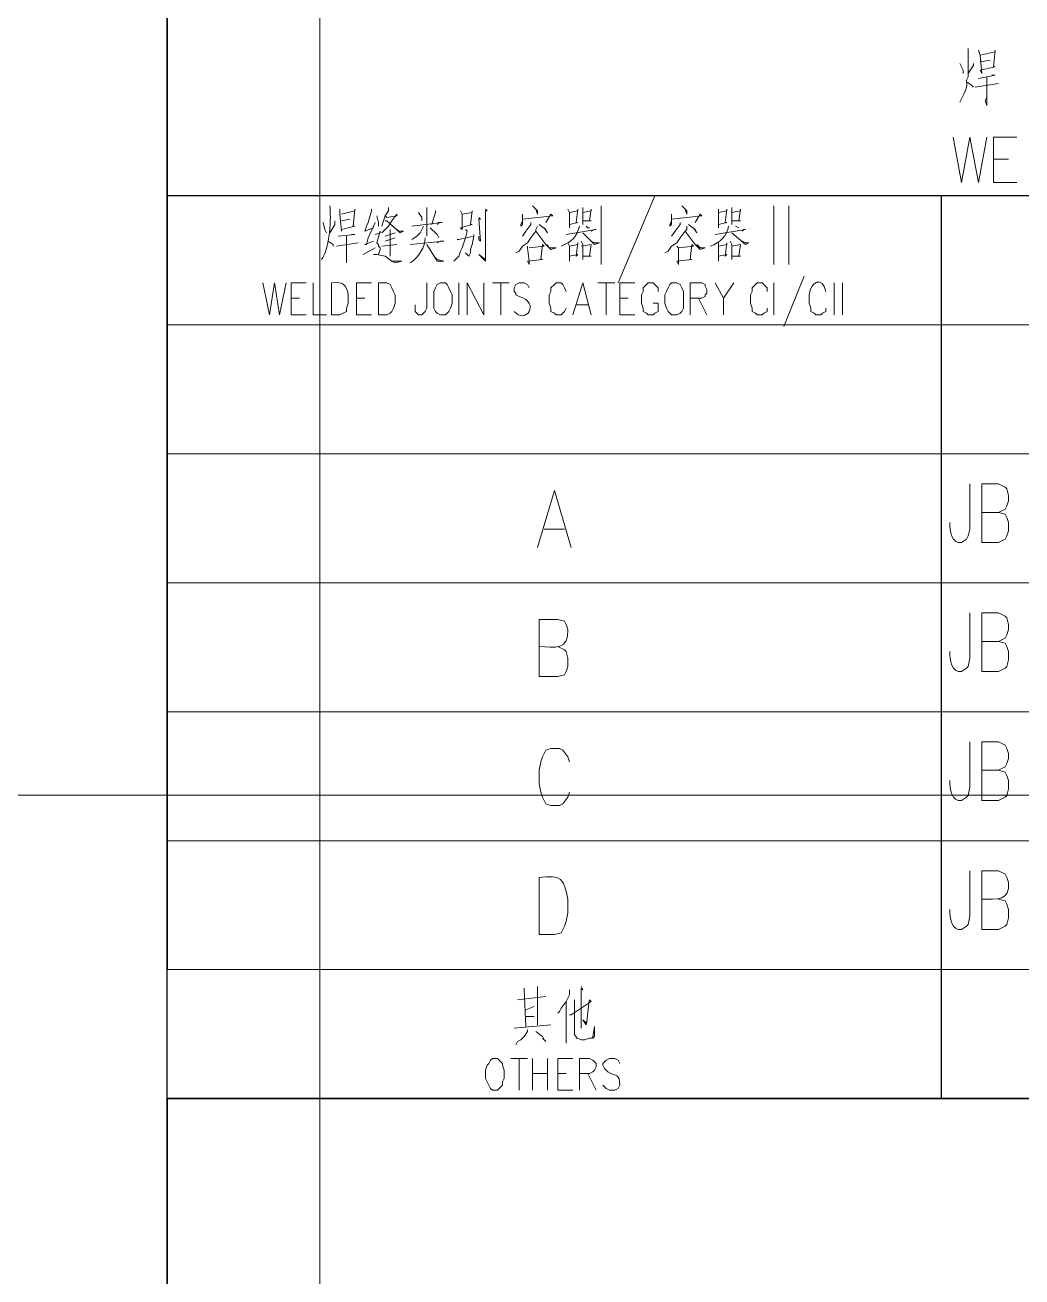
# Model space of a CAD drawing. Header units: millimetres. Extents: x 0 to 825, y 0 to 1167.
# Drawn here: x 545.6 to 652.6, y 648.4 to 783 of the extents above; entities that cross this region are included whole.
import ezdxf

# ---------------------------------------------------------------- set-up
doc = ezdxf.new("R2010")
doc.units = ezdxf.units.MM
doc.layers.add('1', color=7, linetype='Continuous')

msp = doc.modelspace()

# ---------------------------------------------------------------- linework, layer by layer
at = {"layer": '1', "color": 30, "lineweight": 9}
for points in [[(577.221732, 0.141732), (577.221732, 1166.901732)], [(824.541732, 700.197732), (0.141732, 700.197732)]]:
    msp.add_lwpolyline(points, dxfattribs=at)
at = {"layer": '1', "color": 0, "lineweight": 25}
for points in [[(560.841732, 667.581732), (560.841732, 1152.861732), (560.841732, 681.441732)], [(810.501732, 764.601732), (560.841732, 764.601732)], [(810.501732, 764.601732), (560.841732, 764.601732)], [(644.001732, 667.581732), (644.001732, 764.601732)], [(644.001732, 681.441732), (644.001732, 764.601732)], [(810.501732, 667.581732), (560.841732, 667.581732), (810.501732, 667.581732)], [(810.501732, 667.581732), (560.841732, 667.581732), (810.501732, 667.581732)], [(810.501732, 667.581732), (560.841732, 667.581732)], [(810.501732, 667.581732), (560.841732, 667.581732)], [(560.841732, 508.821732), (560.841732, 667.581732), (560.841732, 557.961732)]]:
    msp.add_lwpolyline(points, dxfattribs=at)
at = {"layer": '1', "color": 0, "lineweight": 9}
for points in [[(647.961732, 780.261732), (648.141732, 779.721732), (648.321732, 777.741732), (648.141732, 778.101732), (649.761732, 778.461732), (649.581732, 778.461732), (649.761732, 780.261732), (649.761732, 780.081732), (648.141732, 779.721732)], [(648.141732, 779.001732), (649.221732, 779.181732)], [(645.981732, 778.821732), (646.341732, 778.101732), (646.341732, 777.921732), (646.341732, 777.741732)], [(647.421732, 778.821732), (647.421732, 778.641732), (646.881732, 777.741732)], [(646.701732, 776.841732), (647.241732, 776.481732), (647.421732, 776.301732)], [(647.601732, 776.301732), (650.121732, 776.661732)], [(647.961732, 777.201732), (649.761732, 777.561732), (649.581732, 777.561732), (649.401732, 777.561732)], [(648.861732, 777.381732), (648.861732, 774.321732), (648.681732, 774.861732), (648.861732, 775.221732)], [(645.261732, 770.901732), (646.161732, 766.041732), (647.061732, 770.901732), (647.961732, 766.041732), (648.861732, 770.901732)], [(649.581732, 766.041732), (649.581732, 770.901732), (652.101732, 770.901732)], [(649.581732, 768.561732), (651.201732, 768.561732)], [(649.581732, 766.041732), (652.101732, 766.041732)], [(613.221732, 764.601732), (609.261732, 755.241732)], [(579.381732, 763.161732), (579.381732, 762.621732), (579.561732, 760.821732), (579.561732, 761.001732), (581.001732, 761.361732), (580.821732, 761.361732), (581.001732, 763.161732), (581.001732, 762.981732), (579.561732, 762.621732)], [(582.801732, 763.161732), (582.801732, 762.981732), (582.441732, 761.721732), (582.261732, 761.361732), (582.081732, 760.821732), (582.981732, 761.181732)], [(584.601732, 763.341732), (584.601732, 762.981732), (584.241732, 762.441732), (584.061732, 761.901732), (583.881732, 761.361732)], [(588.741732, 763.341732), (588.741732, 763.161732), (588.741732, 760.281732), (588.741732, 760.641732), (588.741732, 761.001732)], [(589.641732, 762.981732), (589.641732, 762.801732), (589.281732, 761.541732)], [(592.341732, 762.981732), (592.521732, 762.621732), (592.521732, 761.001732), (592.341732, 761.181732), (593.601732, 761.541732), (593.421732, 761.541732), (593.601732, 762.981732), (593.601732, 762.801732), (592.521732, 762.621732)], [(595.041732, 763.161732), (595.221732, 762.981732), (595.041732, 762.981732), (595.041732, 757.941732), (595.041732, 757.581732), (594.321732, 758.301732), (595.041732, 757.761732), (595.041732, 757.941732)], [(600.081732, 763.521732), (600.621732, 762.981732), (600.621732, 762.621732), (600.441732, 763.161732)], [(603.861732, 763.161732), (604.041732, 762.801732), (604.041732, 762.441732), (604.041732, 761.181732), (604.041732, 761.541732), (604.941732, 761.721732), (604.761732, 761.721732), (604.941732, 763.161732), (604.941732, 762.981732), (604.041732, 762.801732)], [(605.481732, 763.341732), (605.481732, 762.981732), (605.481732, 762.081732), (605.481732, 761.541732), (605.481732, 761.901732), (606.381732, 761.901732), (606.201732, 761.901732), (606.381732, 763.161732), (606.381732, 762.981732), (605.481732, 762.801732)], [(607.461732, 757.221732), (607.461732, 763.521732)], [(616.101732, 763.521732), (616.641732, 762.981732), (616.641732, 762.621732), (616.461732, 763.161732)], [(620.061732, 763.161732), (620.061732, 762.801732), (620.061732, 762.441732), (620.061732, 761.181732), (620.061732, 761.541732), (620.961732, 761.721732), (620.781732, 761.721732), (620.961732, 763.161732), (620.961732, 762.981732), (620.061732, 762.801732)], [(621.501732, 763.341732), (621.501732, 762.981732), (621.501732, 761.541732), (621.501732, 761.901732), (622.401732, 761.901732), (622.221732, 761.901732), (622.401732, 763.161732), (622.401732, 762.981732), (621.501732, 762.801732)], [(626.001732, 757.221732), (626.001732, 763.521732)], [(627.621732, 757.221732), (627.621732, 763.521732)], [(577.581732, 761.721732), (577.761732, 761.001732), (577.761732, 761.001732), (577.941732, 760.641732)], [(578.841732, 761.901732), (578.841732, 761.541732), (578.301732, 760.641732)], [(579.561732, 761.901732), (580.461732, 762.081732)], [(583.161732, 761.721732), (582.981732, 761.361732), (582.441732, 760.101732), (582.261732, 759.381732), (582.081732, 759.381732), (582.981732, 759.741732)], [(583.341732, 762.441732), (583.521732, 761.721732), (583.521732, 761.361732)], [(584.241732, 762.441732), (584.421732, 762.261732), (585.501732, 762.441732), (585.501732, 762.621732), (584.961732, 761.901732), (584.601732, 761.361732), (584.241732, 761.001732), (583.881732, 760.641732)], [(584.241732, 761.901732), (584.421732, 761.901732), (585.861732, 760.641732), (586.221732, 760.821732), (585.681732, 760.821732), (585.501732, 761.001732)], [(587.121732, 761.361732), (590.361732, 761.721732), (590.001732, 761.721732), (589.821732, 761.541732)], [(587.841732, 762.801732), (588.201732, 762.261732), (588.201732, 761.901732)], [(594.321732, 762.261732), (594.501732, 762.081732), (594.321732, 762.081732), (594.501732, 759.741732), (594.321732, 759.921732), (594.321732, 760.281732)], [(599.001732, 762.621732), (599.001732, 762.261732), (599.001732, 761.901732), (599.001732, 761.541732), (598.821732, 761.361732), (598.821732, 761.541732), (599.001732, 761.901732)], [(599.001732, 762.081732), (602.241732, 762.441732), (602.061732, 762.621732), (601.521732, 761.721732)], [(599.901732, 761.721732), (599.901732, 761.541732), (599.361732, 760.821732), (599.001732, 760.281732)], [(615.021732, 762.621732), (615.021732, 762.261732), (615.021732, 761.901732), (615.021732, 761.541732), (614.841732, 761.361732), (614.841732, 761.541732), (615.021732, 761.901732)], [(615.021732, 762.081732), (618.261732, 762.441732), (618.081732, 762.621732), (617.541732, 761.721732)], [(615.921732, 761.721732), (615.921732, 761.541732), (615.381732, 760.821732), (615.021732, 760.281732)], [(579.201732, 760.281732), (581.001732, 760.461732), (580.821732, 760.461732), (580.641732, 760.461732)], [(580.101732, 760.281732), (580.101732, 757.401732), (580.101732, 757.761732), (580.101732, 758.121732)], [(583.161732, 760.461732), (583.701732, 760.641732), (583.701732, 760.821732), (583.341732, 759.561732), (583.521732, 759.381732), (583.521732, 759.201732), (583.701732, 759.021732), (583.701732, 758.841732), (583.521732, 758.301732)], [(585.321732, 760.641732), (584.241732, 760.281732)], [(584.781732, 761.001732), (584.781732, 758.121732), (584.781732, 758.301732), (584.781732, 758.661732)], [(588.381732, 761.361732), (588.021732, 760.641732), (587.661732, 760.281732), (587.121732, 759.921732)], [(589.101732, 761.181732), (589.821732, 760.461732), (590.001732, 760.101732)], [(592.881732, 761.001732), (593.061732, 760.821732), (592.881732, 760.101732), (592.701732, 759.561732), (592.521732, 759.021732), (592.341732, 758.661732), (592.161732, 758.121732), (591.801732, 757.761732), (591.621732, 757.581732)], [(591.981732, 759.921732), (592.161732, 759.921732), (593.781732, 760.281732), (593.781732, 760.461732), (593.781732, 760.281732), (593.601732, 759.381732), (593.421732, 758.841732), (593.421732, 758.481732), (593.241732, 758.121732), (593.241732, 758.121732), (592.881732, 758.481732)], [(600.621732, 761.361732), (600.441732, 761.001732), (600.441732, 760.821732), (599.901732, 760.101732), (599.541732, 759.561732), (599.001732, 759.201732), (598.641732, 758.661732), (598.281732, 758.481732)], [(600.441732, 760.821732), (600.981732, 760.101732), (601.521732, 759.381732), (602.061732, 758.841732), (602.601732, 759.021732), (601.881732, 759.021732), (601.701732, 759.381732)], [(600.801732, 761.541732), (601.521732, 761.001732), (601.701732, 760.641732), (601.341732, 761.181732)], [(603.681732, 760.461732), (606.921732, 761.001732), (606.741732, 761.001732), (606.381732, 760.821732)], [(605.481732, 760.641732), (606.741732, 759.381732), (607.281732, 759.561732), (606.741732, 759.561732), (606.381732, 759.741732)], [(605.841732, 761.361732), (606.021732, 761.181732), (606.201732, 761.181732)], [(616.641732, 761.361732), (616.641732, 761.001732), (616.461732, 760.821732), (615.921732, 760.101732), (615.561732, 759.561732), (615.021732, 759.201732), (614.661732, 758.661732), (614.301732, 758.481732)], [(616.461732, 760.821732), (617.001732, 760.101732), (617.541732, 759.381732), (618.081732, 758.841732), (618.621732, 759.021732), (618.081732, 759.021732), (617.721732, 759.381732)], [(616.821732, 761.541732), (617.541732, 761.001732), (617.721732, 760.641732), (617.361732, 761.181732)], [(619.701732, 760.461732), (622.941732, 761.001732), (622.761732, 761.001732), (622.581732, 760.821732)], [(621.501732, 760.641732), (622.941732, 759.381732), (623.301732, 759.561732), (622.941732, 759.561732), (622.581732, 759.741732)], [(621.861732, 761.361732), (622.221732, 761.181732), (622.221732, 761.181732)], [(578.121732, 759.741732), (578.661732, 759.381732), (578.661732, 759.201732)], [(579.021732, 759.201732), (581.361732, 759.561732)], [(581.901732, 758.301732), (583.161732, 759.021732)], [(585.501732, 759.381732), (583.881732, 759.201732)], [(584.241732, 759.741732), (585.321732, 760.101732)], [(586.941732, 759.381732), (590.541732, 759.741732), (590.181732, 759.741732), (589.821732, 759.561732)], [(588.741732, 759.381732), (589.821732, 757.581732), (590.541732, 757.581732), (589.821732, 757.761732), (589.641732, 757.941732)], [(599.541732, 759.201732), (599.541732, 759.021732), (599.721732, 757.581732), (599.721732, 757.221732), (599.541732, 757.581732), (601.161732, 757.761732), (600.981732, 757.761732), (601.161732, 759.381732), (601.341732, 759.201732), (599.721732, 759.021732)], [(603.861732, 759.561732), (604.041732, 759.201732), (604.041732, 758.481732), (604.041732, 757.581732), (604.041732, 758.121732), (604.941732, 758.301732), (604.761732, 758.121732), (604.941732, 759.561732), (604.941732, 759.381732), (604.041732, 759.201732)], [(605.301732, 759.741732), (605.481732, 759.381732), (605.481732, 757.761732), (605.481732, 758.121732), (606.381732, 758.121732), (606.201732, 758.121732), (606.381732, 759.381732), (606.381732, 759.381732), (605.301732, 759.201732)], [(615.561732, 759.201732), (615.741732, 759.021732), (615.741732, 757.581732), (615.741732, 757.221732), (615.561732, 757.581732), (617.181732, 757.761732), (617.001732, 757.761732), (617.181732, 759.381732), (617.361732, 759.201732), (615.741732, 759.021732)], [(620.061732, 759.561732), (620.061732, 759.201732), (620.061732, 758.481732), (620.061732, 757.581732), (620.061732, 758.121732), (620.961732, 758.301732), (620.781732, 758.121732), (620.961732, 759.561732), (620.961732, 759.381732), (620.061732, 759.201732)], [(621.321732, 759.741732), (621.501732, 759.381732), (621.501732, 757.761732), (621.501732, 758.121732), (622.401732, 758.121732), (622.221732, 758.121732), (622.401732, 759.381732), (622.401732, 759.381732), (621.501732, 759.201732)], [(582.981732, 758.301732), (583.341732, 758.301732), (584.241732, 758.121732), (584.961732, 757.581732), (585.321732, 757.401732), (586.041732, 757.581732), (585.321732, 757.581732), (584.961732, 757.581732)], [(571.101732, 755.241732), (571.821732, 751.821732), (572.361732, 755.241732), (572.901732, 751.821732), (573.621732, 755.241732)], [(574.161732, 751.821732), (574.161732, 755.241732), (575.781732, 755.241732)], [(576.501732, 755.241732), (576.501732, 751.821732), (577.941732, 751.821732)], [(581.181732, 751.821732), (581.181732, 755.241732), (582.801732, 755.241732)], [(583.521732, 751.821732), (583.521732, 755.241732), (584.421732, 755.241732), (584.781732, 755.061732), (584.961732, 754.701732), (585.141732, 754.341732), (585.321732, 753.981732), (585.321732, 753.081732), (585.141732, 752.541732), (584.961732, 752.181732), (584.781732, 752.001732), (584.421732, 751.821732), (583.521732, 751.821732)], [(588.741732, 755.241732), (588.741732, 752.541732), (588.561732, 752.181732), (588.381732, 752.001732), (588.201732, 751.821732), (587.841732, 751.821732), (587.661732, 752.001732), (587.481732, 752.181732), (587.481732, 752.541732), (587.481732, 752.901732)], [(590.181732, 755.241732), (589.821732, 755.061732), (589.641732, 754.701732), (589.461732, 754.341732), (589.461732, 753.981732), (589.461732, 753.081732), (589.461732, 752.541732), (589.641732, 752.181732), (589.821732, 752.001732), (590.181732, 751.821732), (590.721732, 751.821732), (590.901732, 752.001732), (591.081732, 752.181732), (591.261732, 752.541732), (591.441732, 753.081732), (591.441732, 753.981732), (591.261732, 754.341732), (591.081732, 754.701732), (590.901732, 755.061732), (590.721732, 755.241732), (590.181732, 755.241732)], [(592.161732, 751.821732), (592.161732, 755.241732)], [(593.061732, 751.821732), (593.061732, 755.241732), (594.861732, 751.821732), (594.861732, 755.241732)], [(595.761732, 755.241732), (597.561732, 755.241732)], [(596.661732, 755.241732), (596.661732, 751.821732)], [(603.681732, 754.341732), (603.501732, 754.701732), (603.321732, 755.061732), (603.141732, 755.241732), (602.601732, 755.241732), (602.421732, 755.061732), (602.061732, 754.701732), (602.061732, 754.341732), (601.881732, 753.981732), (601.881732, 753.081732), (602.061732, 752.541732), (602.061732, 752.181732), (602.421732, 752.001732), (602.601732, 751.821732), (603.141732, 751.821732), (603.321732, 752.001732), (603.501732, 752.181732), (603.681732, 752.541732)], [(604.401732, 751.821732), (605.481732, 755.241732), (606.381732, 751.821732)], [(607.101732, 755.241732), (608.901732, 755.241732)], [(608.001732, 755.241732), (608.001732, 751.821732)], [(609.441732, 751.821732), (609.441732, 755.241732), (611.061732, 755.241732)], [(613.581732, 754.341732), (613.581732, 754.701732), (613.221732, 755.061732), (613.041732, 755.241732), (612.501732, 755.241732), (612.321732, 755.061732), (611.961732, 754.701732), (611.961732, 754.341732), (611.781732, 753.981732), (611.781732, 753.081732), (611.961732, 752.541732), (611.961732, 752.181732), (612.321732, 752.001732), (612.501732, 751.821732), (613.041732, 751.821732), (613.221732, 752.001732), (613.581732, 752.181732), (613.581732, 752.541732), (613.581732, 753.081732), (613.041732, 753.081732)], [(615.021732, 755.241732), (614.841732, 755.061732), (614.661732, 754.701732), (614.481732, 754.341732), (614.301732, 753.981732), (614.301732, 753.081732), (614.481732, 752.541732), (614.661732, 752.181732), (614.841732, 752.001732), (615.021732, 751.821732), (615.561732, 751.821732), (615.921732, 752.001732), (616.101732, 752.181732), (616.281732, 752.541732), (616.281732, 753.081732), (616.281732, 753.981732), (616.281732, 754.341732), (616.101732, 754.701732), (615.921732, 755.061732), (615.561732, 755.241732), (615.021732, 755.241732)], [(617.001732, 751.821732), (617.001732, 755.241732), (618.261732, 755.241732), (618.621732, 755.061732), (618.621732, 754.881732), (618.801732, 754.521732), (618.801732, 754.161732), (618.621732, 753.981732), (618.621732, 753.801732), (618.261732, 753.621732), (617.001732, 753.621732)], [(619.701732, 755.241732), (620.601732, 753.621732), (621.681732, 755.241732)], [(625.281732, 754.341732), (625.281732, 754.701732), (624.921732, 755.061732), (624.741732, 755.241732), (624.201732, 755.241732), (624.021732, 755.061732), (623.661732, 754.701732), (623.661732, 754.341732), (623.481732, 753.981732), (623.481732, 753.081732), (623.661732, 752.541732), (623.661732, 752.181732), (624.021732, 752.001732), (624.201732, 751.821732), (624.741732, 751.821732), (624.921732, 752.001732), (625.281732, 752.181732), (625.281732, 752.541732)], [(626.001732, 751.821732), (626.001732, 755.241732)], [(629.241732, 755.961732), (627.081732, 750.561732)], [(632.481732, 751.821732), (632.481732, 755.241732)], [(633.381732, 751.821732), (633.381732, 755.241732)], [(574.161732, 753.621732), (575.061732, 753.621732)], [(581.181732, 753.621732), (582.081732, 753.621732)], [(609.441732, 753.621732), (610.341732, 753.621732)], [(617.901732, 753.621732), (618.801732, 751.821732)], [(620.601732, 753.621732), (620.601732, 751.821732)], [(604.761732, 752.901732), (606.021732, 752.901732)], [(574.161732, 751.821732), (575.781732, 751.821732)], [(581.181732, 751.821732), (582.801732, 751.821732)], [(609.441732, 751.821732), (611.061732, 751.821732)], [(810.501732, 750.741732), (560.841732, 750.741732)], [(810.501732, 750.741732), (560.841732, 750.741732)], [(810.501732, 736.881732), (560.841732, 736.881732)], [(648.321732, 727.341732), (648.321732, 733.641732), (650.121732, 733.641732), (650.841732, 733.281732), (651.021732, 733.101732), (651.201732, 732.381732), (651.201732, 731.841732), (651.021732, 731.301732), (650.841732, 730.941732), (650.121732, 730.581732), (648.321732, 730.581732)], [(600.621732, 726.801732), (602.421732, 732.921732), (604.221732, 726.801732)], [(600.621732, 726.801732), (602.421732, 732.921732), (604.221732, 726.801732)], [(650.121732, 730.581732), (650.841732, 730.401732), (651.021732, 730.041732), (651.201732, 729.501732), (651.201732, 728.601732), (651.021732, 728.061732), (650.841732, 727.701732), (650.121732, 727.341732), (648.321732, 727.341732)], [(601.341732, 728.781732), (603.501732, 728.781732)], [(601.341732, 728.781732), (603.501732, 728.781732)], [(810.501732, 723.021732), (560.841732, 723.021732)], [(810.501732, 723.021732), (560.841732, 723.021732)], [(648.321732, 713.481732), (648.321732, 719.781732), (650.121732, 719.781732), (650.841732, 719.421732), (651.021732, 719.241732), (651.201732, 718.521732), (651.201732, 717.981732), (651.021732, 717.441732), (650.841732, 717.081732), (650.121732, 716.721732), (648.321732, 716.721732)], [(602.781732, 716.181732), (603.501732, 715.821732), (603.681732, 715.641732), (603.861732, 714.921732), (603.861732, 714.021732), (603.681732, 713.481732), (603.501732, 713.121732), (602.781732, 712.941732), (600.801732, 712.941732)], [(650.121732, 716.721732), (650.841732, 716.541732), (651.021732, 716.181732), (651.201732, 715.641732), (651.201732, 714.741732), (651.021732, 714.021732), (650.841732, 713.841732), (650.121732, 713.481732), (648.321732, 713.481732)], [(810.501732, 709.161732), (560.841732, 709.161732)], [(810.501732, 709.161732), (560.841732, 709.161732)], [(604.041732, 703.761732), (603.861732, 704.301732), (603.321732, 705.021732), (602.961732, 705.201732), (602.061732, 705.201732), (601.521732, 705.021732), (601.161732, 704.301732), (600.981732, 703.761732), (600.801732, 702.861732), (600.801732, 701.421732), (600.981732, 700.521732), (601.161732, 699.981732), (601.521732, 699.261732), (602.061732, 699.081732), (602.961732, 699.081732), (603.321732, 699.261732), (603.861732, 699.981732), (604.041732, 700.521732)], [(604.041732, 703.761732), (603.861732, 704.301732), (603.321732, 705.021732), (602.961732, 705.201732), (602.061732, 705.201732), (601.521732, 705.021732), (601.161732, 704.301732), (600.981732, 703.761732), (600.801732, 702.861732), (600.801732, 701.421732), (600.981732, 700.521732), (601.161732, 699.981732), (601.521732, 699.261732), (602.061732, 699.081732), (602.961732, 699.081732), (603.321732, 699.261732), (603.861732, 699.981732), (604.041732, 700.521732)], [(648.321732, 699.621732), (648.321732, 705.921732), (650.121732, 705.921732), (650.841732, 705.561732), (651.021732, 705.201732), (651.201732, 704.661732), (651.201732, 704.121732), (651.021732, 703.581732), (650.841732, 703.221732), (650.121732, 702.861732), (648.321732, 702.861732)], [(650.121732, 702.861732), (650.841732, 702.681732), (651.021732, 702.321732), (651.201732, 701.781732), (651.201732, 700.881732), (651.021732, 700.161732), (650.841732, 699.981732), (650.121732, 699.621732), (648.321732, 699.621732)], [(810.501732, 695.301732), (560.841732, 695.301732)], [(810.501732, 695.301732), (560.841732, 695.301732)], [(650.121732, 689.001732), (650.841732, 688.821732), (651.021732, 688.461732), (651.201732, 687.921732), (651.201732, 687.021732), (651.021732, 686.301732), (650.841732, 686.121732), (650.121732, 685.761732), (648.321732, 685.761732)], [(810.501732, 681.441732), (560.841732, 681.441732)], [(810.501732, 681.441732), (560.841732, 681.441732)], [(600.621732, 679.641732), (600.621732, 675.501732)], [(605.301732, 679.641732), (605.481732, 679.281732), (605.301732, 679.461732), (605.301732, 675.141732), (605.301732, 675.321732), (605.301732, 675.681732)], [(598.461732, 678.201732), (601.521732, 678.561732)], [(599.181732, 679.461732), (599.181732, 679.281732), (599.361732, 675.321732)], [(604.041732, 679.281732), (604.041732, 678.921732), (604.041732, 678.741732), (603.681732, 678.021732), (603.141732, 677.301732), (602.961732, 676.941732), (602.781732, 676.761732)], [(604.581732, 678.201732), (604.581732, 678.021732), (604.581732, 678.021732), (604.581732, 674.781732), (604.581732, 674.421732), (604.761732, 674.241732), (604.761732, 674.061732), (604.941732, 674.061732), (605.301732, 673.881732), (605.661732, 673.881732), (605.661732, 673.881732), (606.201732, 674.061732), (606.561732, 674.061732), (606.741732, 674.241732), (606.741732, 675.321732), (606.561732, 674.241732), (606.561732, 674.061732)], [(599.361732, 677.121732), (600.261732, 677.481732)], [(603.681732, 678.021732), (603.681732, 673.521732), (603.681732, 674.421732)], [(598.101732, 675.141732), (602.061732, 675.501732)], [(599.361732, 676.401732), (600.261732, 676.401732)], [(599.541732, 674.961732), (599.541732, 674.781732), (599.181732, 674.241732), (598.821732, 673.881732), (598.461732, 673.701732), (598.281732, 673.341732)], [(600.441732, 674.781732), (601.161732, 674.241732), (601.341732, 673.881732), (601.521732, 673.701732), (601.161732, 674.061732)], [(595.761732, 671.901732), (595.581732, 671.721732), (595.401732, 671.361732), (595.221732, 671.181732), (595.041732, 670.641732), (595.041732, 669.741732), (595.221732, 669.381732), (595.401732, 669.021732), (595.581732, 668.661732), (595.761732, 668.481732), (596.301732, 668.481732), (596.481732, 668.661732), (596.841732, 669.021732), (596.841732, 669.381732), (597.021732, 669.741732), (597.021732, 670.641732), (596.841732, 671.181732), (596.841732, 671.361732), (596.481732, 671.721732), (596.301732, 671.901732), (595.761732, 671.901732)], [(597.741732, 671.901732), (599.541732, 671.901732)], [(598.641732, 671.901732), (598.641732, 668.481732)], [(600.081732, 668.481732), (600.081732, 671.901732)], [(601.701732, 671.901732), (601.701732, 668.481732)], [(602.781732, 668.481732), (602.781732, 671.901732), (604.401732, 671.901732)], [(605.121732, 668.481732), (605.121732, 671.901732), (606.201732, 671.901732), (606.561732, 671.721732), (606.741732, 671.541732), (606.921732, 671.361732), (606.921732, 671.001732), (606.741732, 670.641732), (606.561732, 670.461732), (606.201732, 670.281732), (605.121732, 670.281732)], [(600.081732, 670.281732), (601.701732, 670.281732)], [(602.781732, 670.281732), (603.681732, 670.281732)], [(606.021732, 670.281732), (606.921732, 668.481732)], [(602.781732, 668.481732), (604.401732, 668.481732)]]:
    msp.add_lwpolyline(points, dxfattribs=at)
for points, knots in [([(646.881732, 780.441732), (646.881732, 780.441732), (646.881732, 780.081732), (646.881732, 780.081732), (646.881732, 780.081732), (646.881732, 780.081732), (646.881732, 780.081732), (646.881732, 780.081732), (646.881732, 777.921732), (646.881732, 777.921732), (646.881732, 777.921732), (646.881732, 777.381732), (646.881732, 777.381732), (646.881732, 777.381732), (646.701732, 777.021732), (646.701732, 777.021732), (646.881732, 776.301732), (646.341732, 775.401732), (645.981732, 774.681732)], [0, 0, 0, 0, 1, 1, 1, 2, 2, 2, 3, 3, 3, 4, 4, 4, 5, 5, 5, 6, 6, 6, 6]), ([(578.481732, 751.821732), (578.481732, 751.821732), (578.481732, 755.241732), (578.481732, 755.241732), (579.741732, 755.421732), (580.101732, 755.061732), (580.281732, 753.981732), (580.281732, 753.981732), (580.281732, 753.081732), (580.281732, 753.081732), (580.281732, 753.081732), (580.101732, 752.541732), (580.101732, 752.541732), (580.101732, 752.541732), (580.101732, 752.181732), (580.101732, 752.181732), (580.101732, 752.181732), (579.741732, 752.001732), (579.741732, 752.001732), (579.741732, 752.001732), (579.381732, 751.821732), (579.381732, 751.821732), (579.381732, 751.821732), (578.481732, 751.821732), (578.481732, 751.821732)], [0, 0, 0, 0, 1, 1, 1, 2, 2, 2, 3, 3, 3, 4, 4, 4, 5, 5, 5, 6, 6, 6, 7, 7, 7, 8, 8, 8, 8]), ([(599.721732, 754.701732), (599.721732, 754.701732), (599.541732, 755.061732), (599.541732, 755.061732), (599.541732, 755.061732), (599.181732, 755.241732), (599.181732, 755.241732), (599.181732, 755.241732), (598.641732, 755.241732), (598.641732, 755.241732), (598.641732, 755.241732), (598.281732, 755.061732), (598.281732, 755.061732), (598.281732, 755.061732), (598.101732, 754.701732), (598.101732, 754.701732), (598.101732, 754.701732), (598.101732, 754.341732), (598.101732, 754.341732), (598.101732, 754.341732), (598.281732, 754.161732), (598.281732, 754.161732), (598.281732, 754.161732), (598.281732, 753.981732), (598.281732, 753.981732), (598.281732, 753.981732), (598.641732, 753.801732), (598.641732, 753.801732), (600.981732, 753.081732), (599.361732, 750.741732), (598.101732, 752.181732)], [0, 0, 0, 0, 1, 1, 1, 2, 2, 2, 3, 3, 3, 4, 4, 4, 5, 5, 5, 6, 6, 6, 7, 7, 7, 8, 8, 8, 9, 9, 9, 10, 10, 10, 10]), ([(631.581732, 754.341732), (631.221732, 755.961732), (629.961732, 755.421732), (629.781732, 753.981732), (629.781732, 753.981732), (629.781732, 753.081732), (629.781732, 753.081732), (629.781732, 753.081732), (629.961732, 752.541732), (629.961732, 752.541732), (629.961732, 752.541732), (629.961732, 752.181732), (629.961732, 752.181732), (629.961732, 752.181732), (630.321732, 752.001732), (630.321732, 752.001732), (630.321732, 752.001732), (630.501732, 751.821732), (630.501732, 751.821732), (630.501732, 751.821732), (631.041732, 751.821732), (631.041732, 751.821732), (631.041732, 751.821732), (631.221732, 752.001732), (631.221732, 752.001732), (631.221732, 752.001732), (631.581732, 752.181732), (631.581732, 752.181732), (631.581732, 752.181732), (631.581732, 752.541732), (631.581732, 752.541732)], [0, 0, 0, 0, 1, 1, 1, 2, 2, 2, 3, 3, 3, 4, 4, 4, 5, 5, 5, 6, 6, 6, 7, 7, 7, 8, 8, 8, 9, 9, 9, 10, 10, 10, 10]), ([(647.061732, 733.641732), (647.061732, 733.641732), (647.061732, 728.781732), (647.061732, 728.781732), (647.061732, 728.781732), (646.881732, 728.061732), (646.881732, 728.061732), (646.881732, 728.061732), (646.701732, 727.701732), (646.701732, 727.701732), (646.701732, 727.701732), (646.161732, 727.341732), (646.161732, 727.341732), (645.081732, 727.161732), (644.901732, 728.601732), (644.901732, 729.501732)], [0, 0, 0, 0, 1, 1, 1, 2, 2, 2, 3, 3, 3, 4, 4, 4, 5, 5, 5, 5]), ([(600.801732, 712.941732), (600.801732, 712.941732), (600.801732, 719.061732), (600.801732, 719.061732), (600.801732, 719.061732), (602.781732, 719.061732), (602.781732, 719.061732), (602.781732, 719.061732), (603.501732, 718.881732), (603.501732, 718.881732), (603.501732, 718.881732), (603.681732, 718.521732), (603.681732, 718.521732), (603.681732, 718.521732), (603.861732, 717.981732), (603.861732, 717.981732), (604.041732, 715.821732), (602.421732, 716.001732), (600.801732, 716.181732)], [0, 0, 0, 0, 1, 1, 1, 2, 2, 2, 3, 3, 3, 4, 4, 4, 5, 5, 5, 6, 6, 6, 6]), ([(602.781732, 716.181732), (602.781732, 716.181732), (603.501732, 715.821732), (603.501732, 715.821732), (603.501732, 715.821732), (603.681732, 715.641732), (603.681732, 715.641732), (603.681732, 715.641732), (603.861732, 714.921732), (603.861732, 714.921732), (603.861732, 714.921732), (603.861732, 714.021732), (603.861732, 714.021732), (603.861732, 714.021732), (603.681732, 713.481732), (603.681732, 713.481732), (603.681732, 713.481732), (603.501732, 713.121732), (603.501732, 713.121732), (603.501732, 713.121732), (602.781732, 712.941732), (602.781732, 712.941732), (602.781732, 712.941732), (600.801732, 712.941732), (600.801732, 712.941732), (600.801732, 712.941732), (600.801732, 719.061732), (600.801732, 719.061732), (600.801732, 719.061732), (602.781732, 719.061732), (602.781732, 719.061732), (602.781732, 719.061732), (603.501732, 718.881732), (603.501732, 718.881732), (603.501732, 718.881732), (603.681732, 718.521732), (603.681732, 718.521732), (603.681732, 718.521732), (603.861732, 717.981732), (603.861732, 717.981732), (604.041732, 715.821732), (602.421732, 716.001732), (600.801732, 716.181732)], [0, 0, 0, 0, 1, 1, 1, 2, 2, 2, 3, 3, 3, 4, 4, 4, 5, 5, 5, 6, 6, 6, 7, 7, 7, 8, 8, 8, 9, 9, 9, 10, 10, 10, 11, 11, 11, 12, 12, 12, 13, 13, 13, 14, 14, 14, 14]), ([(647.061732, 719.781732), (647.061732, 719.781732), (647.061732, 714.921732), (647.061732, 714.921732), (647.061732, 714.921732), (646.881732, 714.021732), (646.881732, 714.021732), (646.881732, 714.021732), (646.701732, 713.841732), (646.701732, 713.841732), (646.701732, 713.841732), (646.161732, 713.481732), (646.161732, 713.481732), (645.081732, 713.301732), (644.901732, 714.741732), (644.901732, 715.641732)], [0, 0, 0, 0, 1, 1, 1, 2, 2, 2, 3, 3, 3, 4, 4, 4, 5, 5, 5, 5]), ([(647.061732, 705.921732), (647.061732, 705.921732), (647.061732, 701.061732), (647.061732, 701.061732), (647.061732, 701.061732), (646.881732, 700.161732), (646.881732, 700.161732), (646.881732, 700.161732), (646.701732, 699.981732), (646.701732, 699.981732), (646.701732, 699.981732), (646.161732, 699.621732), (646.161732, 699.621732), (645.081732, 699.441732), (644.901732, 700.881732), (644.901732, 701.781732)], [0, 0, 0, 0, 1, 1, 1, 2, 2, 2, 3, 3, 3, 4, 4, 4, 5, 5, 5, 5]), ([(600.801732, 685.221732), (600.801732, 685.221732), (600.801732, 691.341732), (600.801732, 691.341732), (603.141732, 691.701732), (603.501732, 691.161732), (603.861732, 689.001732), (603.861732, 689.001732), (603.861732, 687.561732), (603.861732, 687.561732), (603.861732, 687.561732), (603.681732, 686.661732), (603.681732, 686.661732), (603.681732, 686.661732), (603.501732, 686.121732), (603.501732, 686.121732), (603.501732, 686.121732), (603.141732, 685.401732), (603.141732, 685.401732), (603.141732, 685.401732), (602.421732, 685.221732), (602.421732, 685.221732), (602.421732, 685.221732), (600.801732, 685.221732), (600.801732, 685.221732), (600.801732, 685.221732), (600.801732, 691.341732), (600.801732, 691.341732), (603.141732, 691.701732), (603.501732, 691.161732), (603.861732, 689.001732), (603.861732, 689.001732), (603.861732, 687.561732), (603.861732, 687.561732), (603.861732, 687.561732), (603.681732, 686.661732), (603.681732, 686.661732), (603.681732, 686.661732), (603.501732, 686.121732), (603.501732, 686.121732), (603.501732, 686.121732), (603.141732, 685.401732), (603.141732, 685.401732), (603.141732, 685.401732), (602.421732, 685.221732), (602.421732, 685.221732), (602.421732, 685.221732), (600.801732, 685.221732), (600.801732, 685.221732)], [0, 0, 0, 0, 1, 1, 1, 2, 2, 2, 3, 3, 3, 4, 4, 4, 5, 5, 5, 6, 6, 6, 7, 7, 7, 8, 8, 8, 9, 9, 9, 10, 10, 10, 11, 11, 11, 12, 12, 12, 13, 13, 13, 14, 14, 14, 15, 15, 15, 16, 16, 16, 16]), ([(647.061732, 692.061732), (647.061732, 692.061732), (647.061732, 687.201732), (647.061732, 687.201732), (647.061732, 687.201732), (646.881732, 686.301732), (646.881732, 686.301732), (646.881732, 686.301732), (646.701732, 686.121732), (646.701732, 686.121732), (646.701732, 686.121732), (646.161732, 685.761732), (646.161732, 685.761732), (645.081732, 685.581732), (644.901732, 687.021732), (644.901732, 687.921732)], [0, 0, 0, 0, 1, 1, 1, 2, 2, 2, 3, 3, 3, 4, 4, 4, 5, 5, 5, 5]), ([(648.321732, 685.761732), (648.321732, 685.761732), (648.321732, 692.061732), (648.321732, 692.061732), (648.321732, 692.061732), (650.121732, 692.061732), (650.121732, 692.061732), (650.121732, 692.061732), (650.841732, 691.701732), (650.841732, 691.701732), (650.841732, 691.701732), (651.021732, 691.341732), (651.021732, 691.341732), (651.021732, 691.341732), (651.201732, 690.801732), (651.201732, 690.801732), (651.381732, 688.821732), (649.941732, 689.001732), (648.321732, 689.001732)], [0, 0, 0, 0, 1, 1, 1, 2, 2, 2, 3, 3, 3, 4, 4, 4, 5, 5, 5, 6, 6, 6, 6]), ([(604.041732, 676.581732), (604.041732, 676.581732), (604.041732, 676.581732), (604.041732, 676.581732), (604.041732, 676.581732), (604.221732, 676.581732), (604.221732, 676.581732), (604.221732, 676.581732), (606.381732, 678.021732), (606.381732, 678.021732), (606.381732, 678.021732), (606.201732, 678.201732), (606.201732, 678.201732), (606.021732, 677.301732), (606.021732, 676.401732), (605.841732, 675.501732), (605.841732, 675.501732), (605.481732, 676.041732), (605.481732, 676.041732), (605.481732, 676.041732), (605.841732, 675.681732), (605.841732, 675.681732), (605.841732, 675.681732), (605.841732, 675.861732), (605.841732, 675.861732)], [0, 0, 0, 0, 1, 1, 1, 2, 2, 2, 3, 3, 3, 4, 4, 4, 5, 5, 5, 6, 6, 6, 7, 7, 7, 8, 8, 8, 8]), ([(609.441732, 671.361732), (609.441732, 671.361732), (609.261732, 671.721732), (609.261732, 671.721732), (609.261732, 671.721732), (608.901732, 671.901732), (608.901732, 671.901732), (608.901732, 671.901732), (608.361732, 671.901732), (608.361732, 671.901732), (608.361732, 671.901732), (608.001732, 671.721732), (608.001732, 671.721732), (608.001732, 671.721732), (607.641732, 671.361732), (607.641732, 671.361732), (607.641732, 671.361732), (607.641732, 671.181732), (607.641732, 671.181732), (607.641732, 671.181732), (607.821732, 670.821732), (607.821732, 670.821732), (607.821732, 670.821732), (608.001732, 670.641732), (608.001732, 670.641732), (608.001732, 670.641732), (608.181732, 670.461732), (608.181732, 670.461732), (609.081732, 669.921732), (609.441732, 670.281732), (609.441732, 669.021732), (609.441732, 669.021732), (609.261732, 668.661732), (609.261732, 668.661732), (609.261732, 668.661732), (608.901732, 668.481732), (608.901732, 668.481732), (608.901732, 668.481732), (608.361732, 668.481732), (608.361732, 668.481732), (608.361732, 668.481732), (608.001732, 668.661732), (608.001732, 668.661732), (608.001732, 668.661732), (607.641732, 669.021732), (607.641732, 669.021732)], [0, 0, 0, 0, 1, 1, 1, 2, 2, 2, 3, 3, 3, 4, 4, 4, 5, 5, 5, 6, 6, 6, 7, 7, 7, 8, 8, 8, 9, 9, 9, 10, 10, 10, 11, 11, 11, 12, 12, 12, 13, 13, 13, 14, 14, 14, 15, 15, 15, 15])]:
    msp.add_open_spline(points, degree=3, knots=knots, dxfattribs=at)
for points in [[(578.301732, 763.521732), (578.481732, 762.441732), (578.301732, 758.841732), (577.401732, 757.761732)], [(605.121732, 761.361732), (604.761732, 760.101732), (604.401732, 759.741732), (603.141732, 759.201732)], [(621.141732, 761.361732), (620.961732, 760.281732), (620.241732, 759.561732), (619.161732, 759.201732)], [(588.561732, 760.101732), (588.561732, 759.201732), (587.841732, 757.941732), (586.941732, 757.401732)]]:
    msp.add_open_spline(points, degree=3, dxfattribs=at)

doc.saveas('drawing.dxf')
